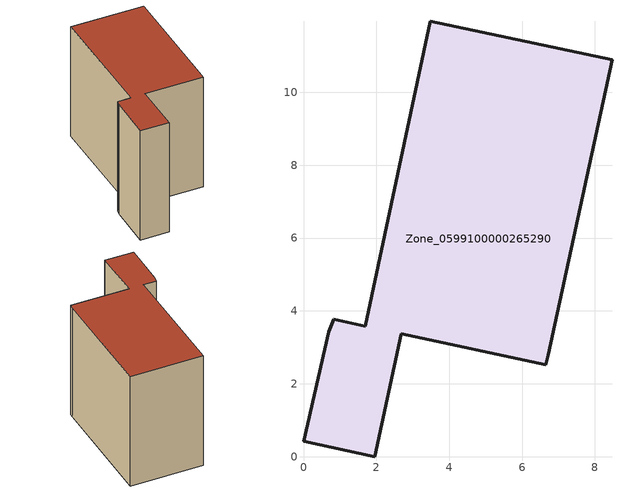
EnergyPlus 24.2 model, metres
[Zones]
Zone_0599100000265290
 floor ground (C_G): 0.83,3.77 1.7,3.58 3.48,11.95 8.47,10.89 6.71,2.79 6.66,2.52 2.68,3.37 1.96,0 0,0.42 0.69,3.44 z0
 wall outside (C_F): 3.48,11.95 1.7,3.58 0.83,3.77 0.69,3.44 0,0.42 1.96,0 2.68,3.37 6.66,2.52 6.71,2.79 8.47,10.89 3.48,11.95 z0:8.38
 roof outside (C_R): 1.7,3.58 0.83,3.77 0.69,3.44 0,0.42 1.96,0 2.68,3.37 6.66,2.52 6.71,2.79 8.47,10.89 3.48,11.95 z8.38
[BUILDING]
Pand.0599100000265290: North Axis=0; Terrain=City; Loads Convergence Tolerance Value=0.04; Temperature Convergence Tolerance Value=0.4; Solar Distribution=FullExterior; Maximum Number of Warmup Days=25; Minimum Number of Warmup Days=1
[Site:Location]
Rotterdam.The.Hague.AP_ZH_NLD Design_Conditions: Latitude=51.96; Longitude=4.45; Time Zone=1; Elevation=-4.5
[SITE:GROUNDTEMPERATURE:BUILDINGSURFACE]
18, 18, 18, 18, 18, 18, 18, 18, 18, 18, 18, 18
[MATERIAL] Thermal Absorptance=0.9; Solar Absorptance=0.7; Visible Absorptance=0.7
Name | Roughness | Thickness | Conductivity | Density | Specific Heat
G.TI.1975-1991 | MediumSmooth | 0.15 | 0.288461 | 540 | 1210
F.TI.1975-1991 | Rough | 0.3 | 0.230769 | 1920 | 840
R.TI.1975-1991 | MediumRough | 0.2 | 0.153846 | 1500 | 1000
[CONSTRUCTION]
C_G: G.TI.1975-1991
C_F: F.TI.1975-1991
C_R: R.TI.1975-1991
[ZONE]
Zone_0599100000265290: Type=1; Multiplier=1; Ceiling Height=Autocalculate; Volume=Autocalculate; Floor Area=autocalculate; Part of Total Floor Area=Yes
[ZONEINFILTRATION:DESIGNFLOWRATE]
Infil_Zone_0599100000265290: Zone or ZoneList or Space or SpaceList=Zone_0599100000265290; Schedule=AlwaysOn; Design Flow Rate Calculation Method=Flow/Area; Flow Rate per Floor Area=0.003; Constant Term Coefficient=1; Temperature Term Coefficient=0; Velocity Term Coefficient=0; Velocity Squared Term Coefficient=0
[HVACTEMPLATE:ZONE:IDEALLOADSAIRSYSTEM]
Zone_0599100000265290: Maximum Heating Supply Air Temperature=50; Minimum Cooling Supply Air Temperature=13; Maximum Heating Supply Air Humidity Ratio=0.0156; Minimum Cooling Supply Air Humidity Ratio=0.0077; Heating Limit=NoLimit; Cooling Limit=NoLimit; Dehumidification Control Type=ConstantSensibleHeatRatio; Cooling Sensible Heat Ratio=0.7; Dehumidification Setpoint=60; Humidification Control Type=None; Humidification Setpoint=30; Outdoor Air Method=None; Outdoor Air Flow Rate per Person=0.00944; Outdoor Air Flow Rate per Zone Floor Area=0; Outdoor Air Flow Rate per Zone=0; Demand Controlled Ventilation Type=None; Outdoor Air Economizer Type=NoEconomizer; Heat Recovery Type=None; Sensible Heat Recovery Effectiveness=0.7; Latent Heat Recovery Effectiveness=0.65
[ZONECONTROL:THERMOSTAT]
ThermostatControl_Zone_0599100000265290: Zone or ZoneList=Zone_0599100000265290; Control Type Schedule=DualSetpointControlType; Control 1=Thermostat_Zone_0599100000265290; Temperature Difference Between Cutout And Setpoint=0
[THERMOSTATSETPOINT:DUALSETPOINT]
Thermostat_Zone_0599100000265290: Heating Setpoint Temperature Schedule=HeatingSetpoint_Zone_0599100000265290; Cooling Setpoint Temperature Schedule=CoolingSetpoint_Zone_0599100000265290
[SCHEDULE:COMPACT]
HeatingSetpoint_Zone_0599100000265290: Through: 12/31, For: AllDays, Until: 24:00, 21
CoolingSetpoint_Zone_0599100000265290: Through: 12/31, For: AllDays, Until: 24:00, 24
DualSetpointControlType: Through: 12/31, For: AllDays, Until: 24:00, 4
AlwaysOn: Through: 12/31, For: AllDays, Until: 24:00, 1
